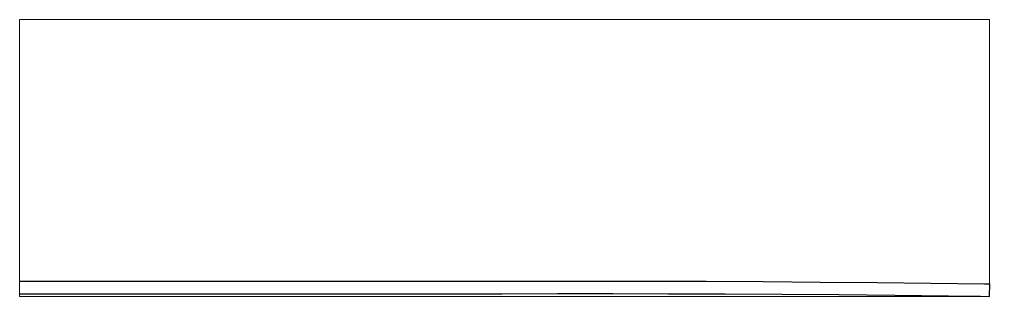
# Paper-space layout 'Layout1' of a CAD drawing. Header units: millimetres. Extents: x 0 to 257, y 61 to 134.
# The model-space entities are those that its viewports show. They can reach past a viewport. Long polylines and large blocks are cut down to what shows.
import ezdxf

# ---------------------------------------------------------------- set-up
doc = ezdxf.new("R2010")
doc.units = ezdxf.units.MM
doc.header["$LTSCALE"] = 10
doc.layers.add('MEMBERS', color=5, linetype='Continuous')

msp = doc.modelspace()

# ---------------------------------------------------------------- linework, layer by layer
at = {"layer": 'MEMBERS', "color": 3, "linetype": 'Continuous'}
msp.add_lwpolyline([(7677, 107), (7932, 107), (8696, 106), (9474, 104), (10260, 100), (11046, 94), (11832, 87), (12574, 79), (13316, 70), (13382, 69), (13379, -109), (12819, -101), (12077, -93), (11306, -85), (10521, -79), (9735, -75), (8950, -72), (8186, -70), (7422, -70), (6659, -72), (6150, -74), (0, -74), (0, 104), (6149, 104), (6914, 106)], close=True, dxfattribs=at)

psp = doc.layouts.get("Layout1")

# ---------------------------------------------------------------- viewports
at = {"layer": '0'}
psp.add_viewport(center=(128.5, 97.5), size=(257, 73.434), view_center_point=(6692.5, 1805), view_height=3824.5684, dxfattribs=at)

doc.saveas('drawing.dxf')
